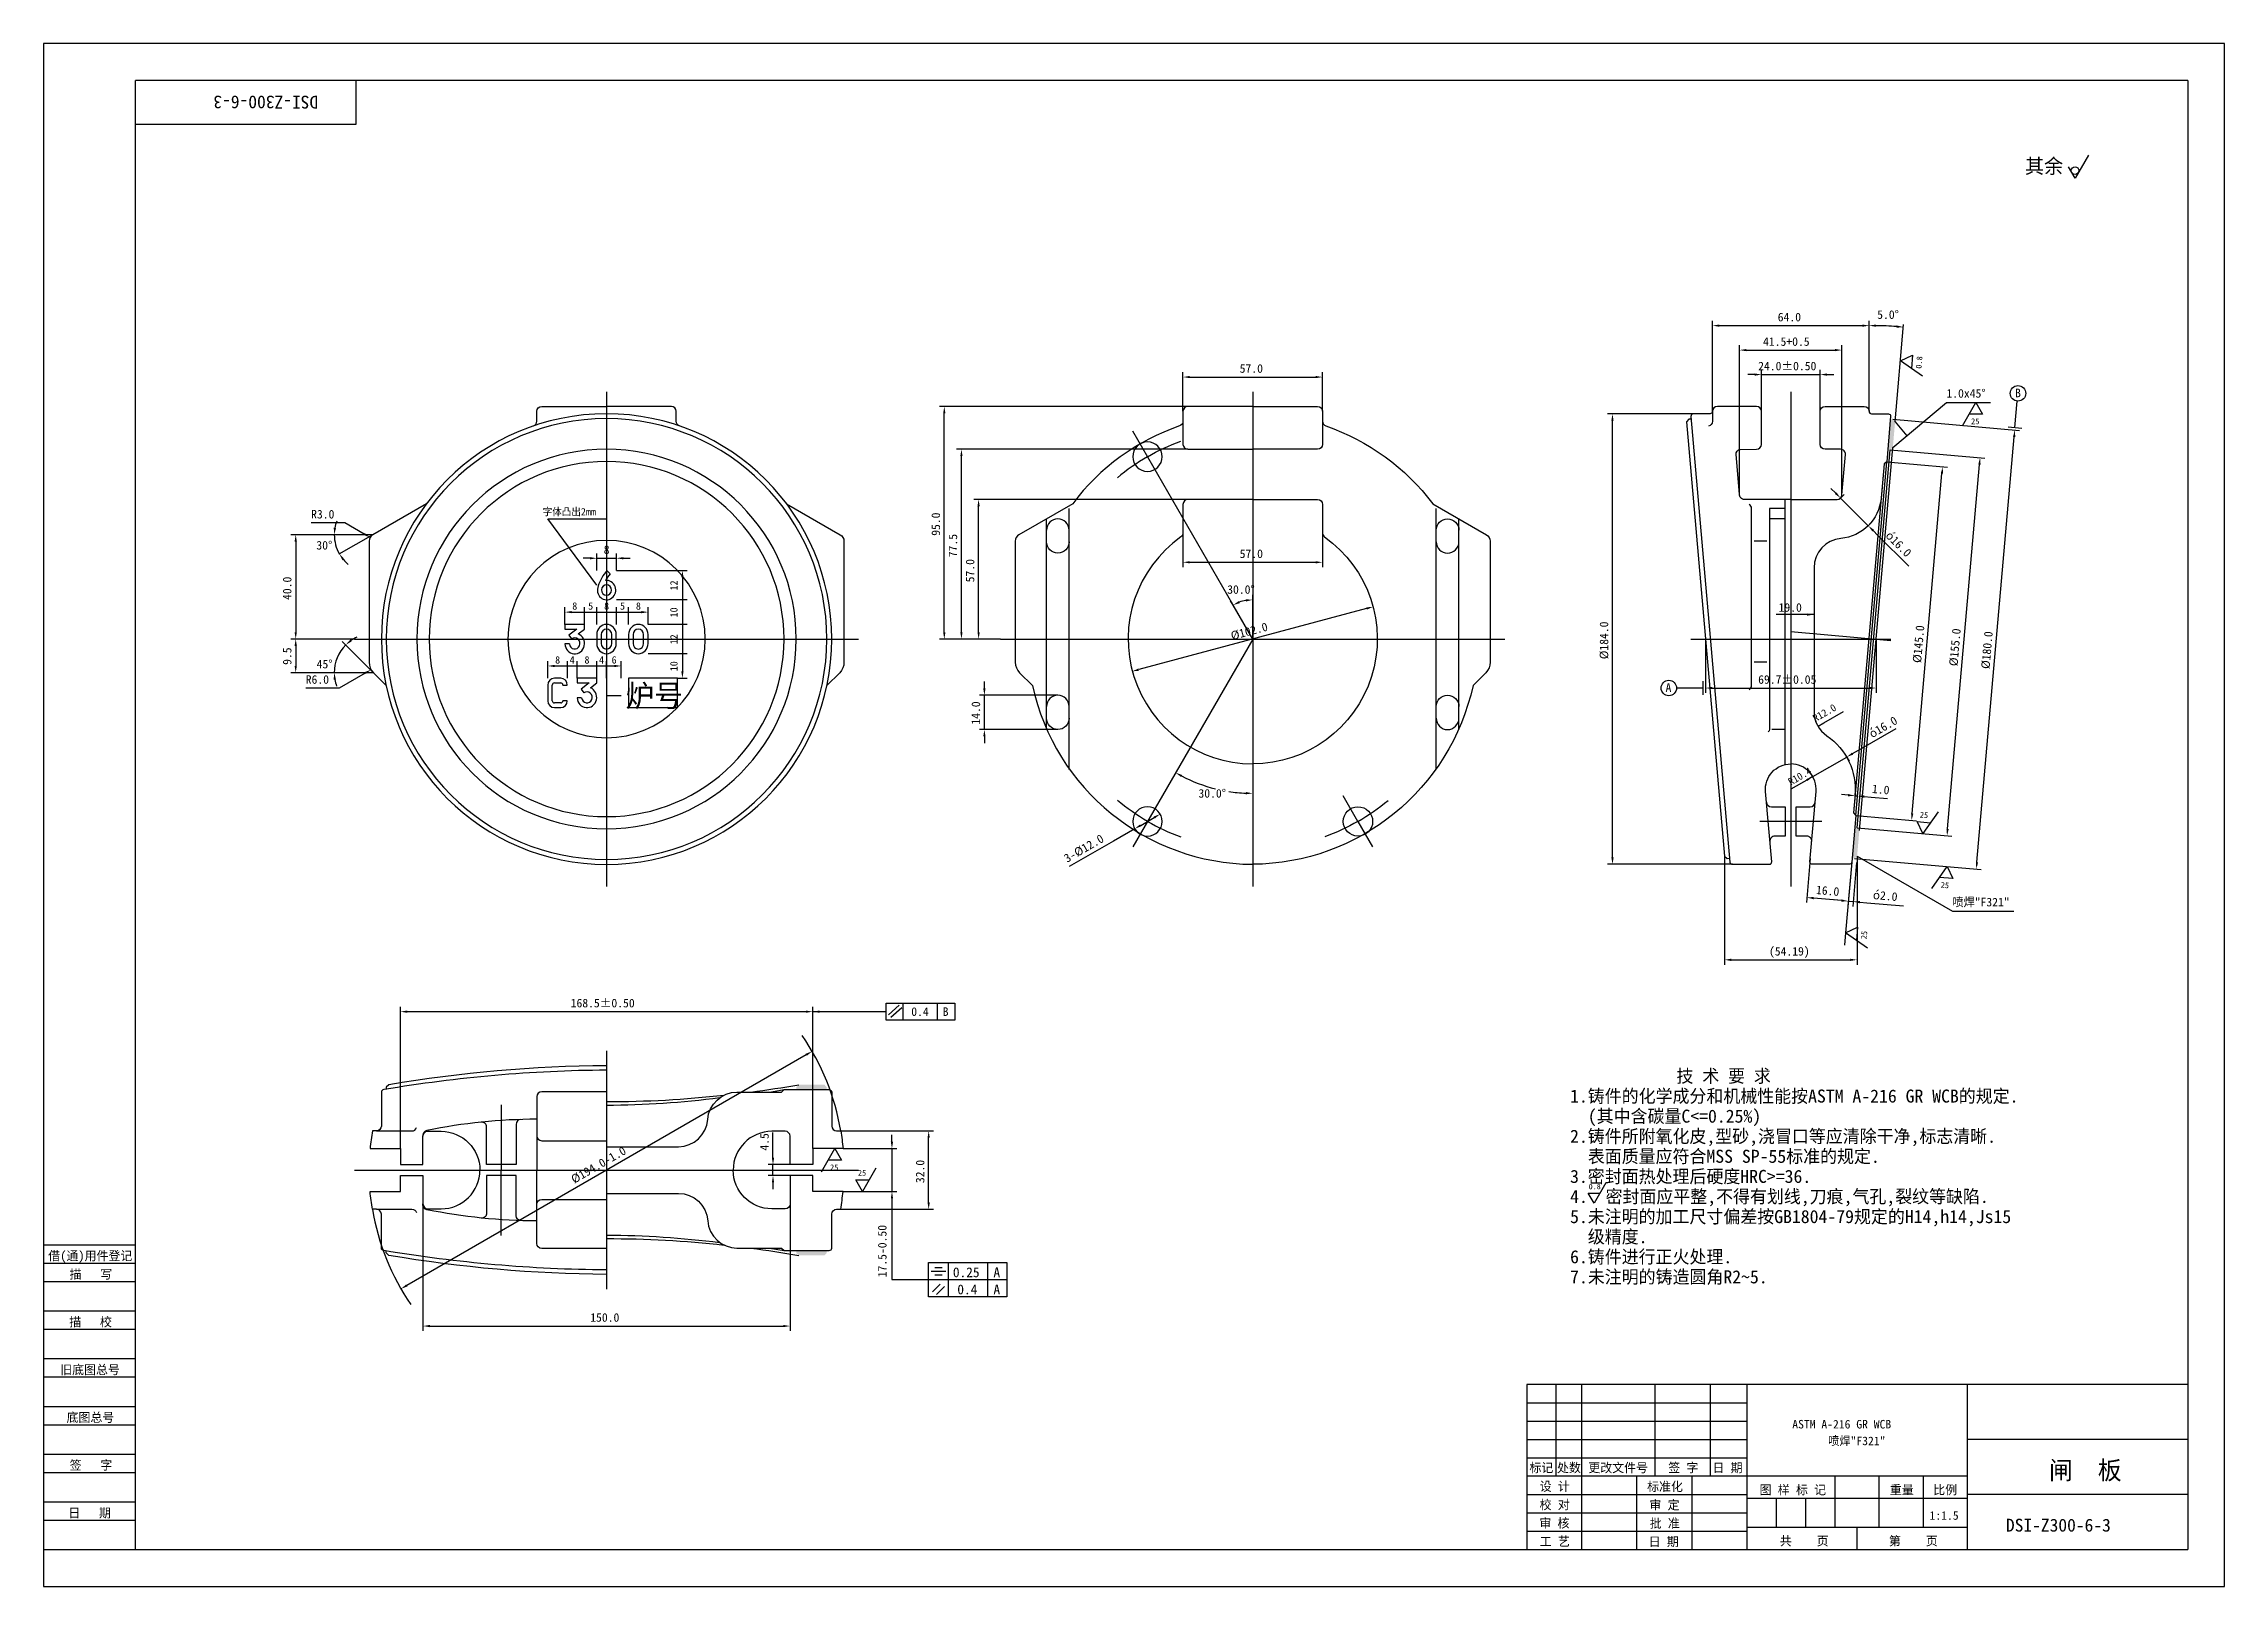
# Model space of a CAD drawing. Header units: metres. Extents: x 0 to 594, y 0 to 420.
import ezdxf

# ---------------------------------------------------------------- set-up
doc = ezdxf.new("R2010")
doc.units = ezdxf.units.M
for name, color, linetype in [('C', 6, 'Continuous'), ('D', 1, 'Continuous'), ('E', 2, 'Continuous'), ('FL', 5, 'Continuous'), ('HA', 5, 'Continuous'), ('T', 7, 'Continuous'), ('TL', 4, 'Continuous')]:
    doc.layers.add(name, color=color, linetype=linetype)

# ---------------------------------------------------------------- blocks, each defined once
blk = doc.blocks.new('MZ3')
blk.add_lwpolyline([(4.3, 8.4), (1.42, 6.3), (2.38, 5.03, -3.81), (1.61, 3.33), (0, 3.33, 1.85), (4.76, 6.76), (7, 8.4), (7, 10), (0, 10), (0, 8.4)], format="xyb", close=True)
blk = doc.blocks.new('MZ0')
at = {"linetype": 'CONTINUOUS'}
for points in [[(7, 6.5, 0.41), (3.5, 10, 0.41), (0, 6.5), (0, 3.5, 0.41), (3.5, 0, 0.41), (7, 3.5)], [(5.4, 6.5, 0.41), (3.5, 8.4, 0.41), (1.6, 6.5), (1.6, 3.5, 0.41), (3.5, 1.6, 0.41), (5.4, 3.5)]]:
    blk.add_lwpolyline(points, format="xyb", close=True, dxfattribs=at)
blk = doc.blocks.new('MZC')
blk.add_lwpolyline([(5.4, 7.64), (7, 7.64, 0.41), (4.64, 10), (2.36, 10, 0.41), (0, 7.64), (0, 2.36, 0.41), (2.36, 0), (4.64, 0, 0.41), (7, 2.36), (5.4, 2.36, -0.41), (4.64, 1.6), (2.36, 1.6, -0.41), (1.6, 2.36), (1.6, 7.64, -0.41), (2.36, 8.4), (4.64, 8.4, -0.41)], format="xyb", close=True)
blk = doc.blocks.new('MZ6')
for points in [[(3.64, 9.94, 0.1), (0.52, 4.73, 3.87), (3.11, 6.6, -0.05), (4.8, 8.86)], [(1.71, 3.39, 1), (5.29, 3.28, 1)]]:
    blk.add_lwpolyline(points, format="xyb", close=True)
blk = doc.blocks.new('PIC2')
for points in [[(3.77, 5.28), (-5.23, -2.72)], [(5.77, 3.28), (-3.23, -4.72)]]:
    blk.add_lwpolyline(points)
blk = doc.blocks.new('TUKUN2')
at = {"layer": 'FL'}
for p, q in [((594, 420), (0, 420)), ((0, 420), (0, 0)), ((594, 0), (594, 420)), ((0, 83), (25, 83)), ((0, 75), (25, 75)), ((0, 70), (25, 70)), ((0, 62), (25, 62)), ((0, 57), (25, 57)), ((412, 30), (412, 55)), ((419, 10), (419, 55)), ((439, 30), (439, 55)), ((454, 30), (454, 55)), ((0, 49), (25, 49)), ((404, 50), (464, 50)), ((0, 44), (25, 44)), ((404, 45), (464, 45)), ((0, 36), (25, 36)), ((404, 40), (464, 40)), ((0, 31), (25, 31)), ((404, 35), (464, 35)), ((449, 10), (449, 30)), ((404, 25), (464, 25)), ((0, 23), (25, 23)), ((0, 18), (25, 18)), ((404, 20), (464, 20)), ((404, 15), (464, 15)), ((0, 0), (594, 0))]:
    blk.add_line(p, q, dxfattribs=at)
at = {"layer": 'TL'}
for p, q in [((584, 410), (25, 410)), ((25, 10), (25, 410)), ((85, 410), (85, 398)), ((584, 410), (584, 10)), ((85, 398), (25, 398)), ((0, 93), (25, 93)), ((0, 88), (25, 88)), ((584, 55), (404, 55)), ((404, 55), (404, 10)), ((464, 10), (464, 55)), ((524, 10), (524, 55)), ((584, 40), (524, 40)), ((524, 30), (404, 30)), ((434, 10), (434, 30)), ((488, 16), (488, 30)), ((500, 16), (500, 30)), ((512, 16), (512, 30)), ((464, 24), (524, 24)), ((472, 16), (472, 24)), ((480, 16), (480, 24)), ((584, 25), (524, 25)), ((524, 16), (464, 16)), ((494, 10), (494, 16)), ((0, 10), (584, 10))]:
    blk.add_line(p, q, dxfattribs=at)
at = {"layer": 'T'}
for s, p in [('借(通)用件登记', (1.26, 88.76)), ('描   写', (7.09, 83.76)), ('描   校', (6.98, 70.76)), ('旧底图总号', (4.52, 57.76)), ('底图总号', (6.25, 44.76)), ('签   字', (7.1, 31.76)), ('标记', (404.71, 31.07)), ('处数', (412.22, 31.07)), ('更改文件号', (420.75, 31.07)), ('签 字', (442.53, 31.07)), ('日 期', (454.57, 31.07)), ('校 对', (407.48, 20.99)), ('设 计', (407.5, 25.99)), ('标准化', (436.77, 25.93)), ('审 定', (437.39, 20.93)), ('图 样 标 记', (467.4, 25.04)), ('重量', (502.88, 25.04)), ('比例', (514.7, 25.04)), ('日   期', (6.72, 18.76)), ('审 核', (407.41, 15.99)), ('批 准', (437.46, 15.93)), ('工 艺', (407.52, 10.99)), ('日 期', (437.18, 10.93)), ('共    页', (472.91, 11.13)), ('第    页', (502.62, 11.13))]:
    blk.add_text(s, height=2.5, dxfattribs=at).set_placement(p)

msp = doc.modelspace()

# ---------------------------------------------------------------- linework, layer by layer
at = {"layer": 'C'}
for p, q in [((153.33, 325.23), (153.33, 190.57)), ((329.33, 325.23), (329.33, 190.57)), ((475.9, 325.23), (475.9, 190.57)), ((329.33, 257.9), (296.67, 314.48)), ((84.67, 257.9), (222, 257.9)), ((260.67, 257.9), (398, 257.9)), ((448.67, 257.9), (503.13, 257.9)), ((475.9, 259.93), (503.12, 257.55)), ((358, 208.25), (354, 215.18)), ((358, 208.25), (362, 201.32)), ((484.31, 208.25), (467.49, 208.25)), ((153.33, 145.8), (153.33, 80.87)), ((84.67, 113.33), (222, 113.33))]:
    msp.add_line(p, q, dxfattribs=at)
for points in [[(300.67, 307.55, -0.04), (309.72, 311.78, -0.04)], [(300.67, 307.55, 0.04), (292.48, 301.82, 0.04)], [(300.67, 208.25, -0.04), (292.48, 213.98, -0.04)], [(358, 208.25, 0.04), (366.19, 213.98, 0.04)], [(300.67, 208.25, 0.04), (309.72, 204.02, 0.04)], [(358, 208.25, -0.04), (348.94, 204.02, -0.04)]]:
    msp.add_lwpolyline(points, format="xyb", dxfattribs=at)
for points in [[(124.67, 131.1), (124.67, 113.33)], [(124.67, 95.56), (124.67, 113.33)]]:
    msp.add_lwpolyline(points, dxfattribs=at)
at = {"layer": 'D'}
for p, q in [((553.33, 383.33), (551.51, 386.49)), ((556.98, 389.64), (553.33, 383.33)), ((454.57, 319.9), (454.57, 344.57)), ((497.23, 343.23), (497.23, 344.57)), ((497.23, 319.9), (497.23, 344.57)), ((456.43, 343.23), (495.37, 343.23)), ((497.23, 319.9), (497.23, 343.23)), ((504.3, 317.01), (506.63, 343.57)), ((461.96, 297.12), (461.96, 337.9)), ((463.83, 336.57), (487.97, 336.57)), ((489.84, 297.12), (489.84, 337.9)), ((505.76, 333.61), (509.06, 335.15)), ((511.73, 329.43), (505.76, 333.61)), ((509.06, 335.15), (508.74, 331.52)), ((310.33, 319.9), (310.33, 330.57)), ((312.2, 329.23), (346.47, 329.23)), ((348.33, 319.9), (348.33, 330.57)), ((466.03, 329.9), (464.17, 329.9)), ((467.9, 319.9), (467.9, 331.23)), ((467.9, 329.9), (483.9, 329.9)), ((483.9, 319.9), (483.9, 331.23)), ((485.77, 329.9), (487.63, 329.9)), ((311.67, 321.23), (244, 321.23)), ((503.69, 310.03), (518.29, 322.28)), ((518.29, 322.28), (530.29, 322.28)), ((522.65, 315.97), (526.29, 322.28)), ((526.29, 322.28), (528.11, 319.13)), ((245.33, 259.77), (245.33, 319.37)), ((449.31, 319.23), (426, 319.23)), ((427.33, 198.44), (427.33, 317.36)), ((503.7, 317.73), (538.23, 314.71)), ((504.3, 317.01), (507.49, 313.22)), ((528.11, 319.13), (524.47, 319.13)), ((311.67, 309.57), (248.67, 309.57)), ((502.97, 309.43), (528.78, 307.17)), ((526.61, 197.14), (536.74, 312.97)), ((250, 259.77), (250, 307.7)), ((502.02, 306.17), (518.57, 304.72)), ((508.98, 210.39), (517.08, 302.97)), ((518.61, 206.21), (527.29, 305.43)), ((488.13, 297.61), (486.81, 298.93)), ((489.45, 296.29), (490.4, 297.23)), ((311.67, 295.9), (253.33, 295.9)), ((254.67, 259.77), (254.67, 294.03)), ((489.45, 296.29), (497, 288.75)), ((89.67, 286.3), (67.33, 286.3)), ((80.14, 289.57), (72.86, 289.57)), ((89.67, 286.3), (79, 286.3)), ((82.01, 289.57), (80.14, 289.57)), ((89.67, 286.3), (80.43, 280.97)), ((87.32, 286.5), (82.01, 289.57)), ((150.67, 272.57), (137.33, 290.61)), ((137.33, 290.61), (153.33, 290.61)), ((310.33, 286.8), (310.33, 277.46)), ((348.33, 286.8), (348.33, 277.46)), ((497, 288.75), (497.94, 289.69)), ((498.32, 287.43), (499.64, 286.11)), ((499.64, 286.11), (508.01, 277.74)), ((68.67, 284.43), (68.67, 259.77)), ((148.8, 279.9), (146.93, 279.9)), ((150.67, 276.57), (150.67, 281.23)), ((150.67, 279.9), (156, 279.9)), ((156, 276.57), (156, 281.23)), ((157.87, 279.9), (159.73, 279.9)), ((156, 276.57), (175.33, 276.57)), ((174, 274.7), (174, 249.1)), ((312.2, 278.8), (346.47, 278.8)), ((175.33, 268.57), (156, 268.57)), ((324, 267.14), (323.32, 268.31)), ((329.33, 268.57), (329.33, 269.92)), ((329.33, 257.9), (329.33, 268.57)), ((142, 261.9), (142, 266.57)), ((143.87, 265.23), (162.8, 265.23)), ((147.33, 261.9), (147.33, 266.57)), ((150.67, 261.9), (150.67, 266.57)), ((156, 261.9), (156, 266.57)), ((159.33, 261.9), (159.33, 266.57)), ((164.67, 261.9), (164.67, 266.57)), ((175.33, 261.9), (164.67, 261.9)), ((360.37, 266.22), (298.29, 249.58)), ((329.33, 257.9), (324, 267.14)), ((482.23, 264.57), (471.9, 264.57)), ((84.67, 257.9), (67.33, 257.9)), ((84.67, 257.9), (67.33, 257.9)), ((68.67, 256.03), (68.67, 250.6)), ((82.3, 256.28), (81.34, 257.24)), ((89.84, 248.74), (82.3, 256.28)), ((260.67, 257.9), (244, 257.9)), ((260.67, 257.9), (248.67, 257.9)), ((260.67, 257.9), (253.33, 257.9)), ((329.33, 257.9), (296.67, 201.32)), ((329.33, 257.9), (329.33, 215.9)), ((452.67, 257.9), (452.67, 243.23)), ((499.13, 257.9), (499.13, 243.23)), ((137.33, 247.23), (137.33, 251.9)), ((139.2, 250.57), (155.47, 250.57)), ((142.67, 247.23), (142.67, 251.9)), ((145.33, 247.23), (145.33, 251.9)), ((150.67, 247.23), (150.67, 251.9)), ((153.33, 247.23), (153.33, 251.9)), ((157.33, 247.23), (157.33, 251.9)), ((175.33, 253.9), (164.67, 253.9)), ((89.84, 248.74), (67.33, 248.74)), ((78.68, 244.57), (71.39, 244.57)), ((79.17, 248.74), (77.82, 248.74)), ((80.54, 244.57), (78.68, 244.57)), ((89.84, 248.74), (79.17, 248.74)), ((87.59, 248.63), (80.54, 244.57)), ((172.67, 247.23), (175.33, 247.23)), ((256.25, 244.46), (256.25, 246.33)), ((454.53, 244.57), (497.27, 244.57)), ((276.25, 242.59), (254.92, 242.59)), ((256.25, 233.26), (256.25, 242.59)), ((276.25, 233.26), (254.92, 233.26)), ((494.35, 227.65), (504.6, 233.56)), ((256.25, 231.39), (256.25, 229.53)), ((481.88, 220.45), (491.12, 225.78)), ((491.12, 225.78), (491.79, 224.62)), ((492.74, 226.71), (494.35, 227.65)), ((481.88, 220.45), (481.22, 221.6)), ((329.33, 215.9), (329.33, 214.56)), ((480.27, 219.51), (478.65, 218.58)), ((491.53, 215.4), (489.67, 215.56)), ((493.39, 215.24), (493.51, 216.57)), ((493.39, 215.24), (494.06, 215.18)), ((494.06, 215.18), (494.17, 216.51)), ((495.92, 215.02), (497.78, 214.85)), ((497.78, 214.85), (502.26, 214.46)), ((298.82, 207.18), (302.51, 209.31)), ((493.59, 209.87), (510.14, 208.42)), ((511.9, 204.92), (510.36, 208.22)), ((510.36, 208.22), (513.99, 207.9)), ((516.08, 210.89), (511.9, 204.92)), ((291.43, 202.91), (279.35, 195.94)), ((297.2, 206.25), (291.43, 202.91)), ((493.97, 206.49), (519.78, 204.23)), ((460.04, 196.57), (426, 196.57)), ((457.84, 198.79), (457.84, 169.23)), ((481.19, 198.16), (480.15, 186.21)), ((492.48, 197.18), (491.44, 185.22)), ((492.48, 197.18), (491.44, 185.22)), ((493.81, 197.06), (492.76, 185.1)), ((493.24, 198.19), (527.77, 195.17)), ((493.96, 198.79), (493.96, 169.23)), ((493.96, 198.79), (519.94, 183.79)), ((514.3, 190.01), (518.48, 195.98)), ((520.02, 192.68), (516.39, 192.99)), ((518.48, 195.98), (520.02, 192.68)), ((489.69, 186.71), (482.12, 187.37)), ((489.69, 186.71), (487.83, 186.87)), ((491.55, 186.55), (492.88, 186.43)), ((494.74, 186.27), (496.6, 186.11)), ((496.6, 186.11), (506.62, 185.23)), ((490.8, 177.92), (494.1, 179.45)), ((494.1, 179.45), (493.78, 175.83)), ((519.94, 183.79), (536.61, 183.79)), ((496.77, 173.74), (490.8, 177.92)), ((459.7, 170.57), (492.1, 170.57)), ((97.17, 119.17), (97.17, 157.8)), ((99.03, 156.46), (207.63, 156.46)), ((209.5, 119.17), (209.5, 157.8)), ((209.5, 156.46), (211.83, 156.46)), ((211.83, 156.46), (229.5, 156.46)), ((229.5, 154.13), (229.5, 158.8)), ((229.5, 158.8), (248.17, 158.8)), ((234.17, 154.13), (234.17, 158.8)), ((243.5, 154.13), (243.5, 158.8)), ((248.17, 158.8), (248.17, 154.13)), ((248.17, 154.13), (229.5, 154.13)), ((207.72, 144.73), (98.95, 81.93)), ((198.67, 118.57), (198.67, 123.52)), ((211.86, 112.86), (215.5, 119.17)), ((215.5, 119.17), (217.32, 116.01)), ((217.11, 124), (242.4, 124)), ((217.74, 119.17), (232.4, 119.17)), ((231.07, 121.03), (231.07, 122.9)), ((231.07, 119.17), (231.07, 107.5)), ((241.07, 104.53), (241.07, 122.13)), ((203.33, 114.83), (197.33, 114.83)), ((198.67, 116.7), (198.67, 118.57)), ((198.67, 111.83), (198.67, 114.83)), ((217.32, 116.01), (213.68, 116.01)), ((226.71, 113.81), (223.07, 107.5)), ((203.33, 111.83), (197.33, 111.83)), ((198.67, 109.97), (198.67, 108.1)), ((217.74, 107.5), (232.4, 107.5)), ((223.07, 107.5), (221.25, 110.65)), ((221.25, 110.65), (224.89, 110.65)), ((422.32, 104.28), (420.7, 107.09)), ((420.7, 107.09), (423.94, 107.09)), ((425.56, 109.9), (422.32, 104.28)), ((103.33, 103.85), (103.33, 69.54)), ((203.33, 103.85), (203.33, 69.54)), ((217.11, 102.67), (242.4, 102.67)), ((231.07, 105.63), (231.07, 103.77)), ((231.07, 105.63), (231.07, 83.5)), ((231.07, 103.77), (231.07, 86.37)), ((231.07, 83.5), (241.07, 83.5)), ((241.07, 83.5), (245.35, 83.5)), ((105.2, 70.87), (201.47, 70.87))]:
    msp.add_line(p, q, dxfattribs=at)
for points in [[(536.96, 315.49), (537.59, 322.69)], [(535.1, 315.65), (538.82, 315.33)], [(452, 244.57), (444.77, 244.57)], [(452, 242.7), (452, 246.43)], [(483.31, 234.17), (484.92, 235.11), (490.23, 238.17)], [(481.88, 220.45), (480.27, 219.51), (475.9, 216.99)], [(492.48, 197.18), (490.8, 177.92), (490.51, 174.59)], [(241.07, 88.17), (262.4, 88.17), (262.4, 78.83), (241.07, 78.83), (241.07, 88.17)], [(241.07, 83.5), (262.4, 83.5)], [(241.74, 85.83), (245.74, 85.83)], [(242.74, 86.83), (244.74, 86.83)], [(242.74, 84.83), (244.74, 84.83)], [(246.4, 88.17), (246.4, 78.83)], [(257.07, 88.17), (257.07, 78.83)], [(242.07, 80.17), (244.19, 82.29)], [(243.22, 79.5), (245.35, 81.62)]]:
    msp.add_lwpolyline(points, dxfattribs=at)
for points in [[(217.11, 124, 0.11), (206.63, 149.96, 0.11)], [(89.55, 102.67, 0.11), (100.04, 76.71, 0.11)]]:
    msp.add_lwpolyline(points, format="xyb", dxfattribs=at)
for centre, radius in [((553.33, 385.44), 1.05), ((537.78, 324.79), 2.1), ((442.67, 244.57), 2.1)]:
    msp.add_circle(centre, radius, dxfattribs=at)
for centre, radius, start, end in [((497.23, 236.18), 107.05, 86, 89), ((89.67, 286.3), 10.5, 180, 210), ((89.67, 286.3), 10.5, 159.61, 169.8), ((89.67, 286.3), 10.5, 220.2, 230.39), ((329.33, 257.9), 10.69, 100.02, 109.98), ((89.84, 248.74), 10.69, 135, 180), ((89.84, 248.74), 10.69, 114.96, 124.98), ((89.84, 248.74), 10.69, 190.02, 200.04), ((329.33, 257.9), 42.01, 242.55, 256.09), ((329.33, 257.9), 42.01, 261.1, 267.45)]:
    msp.add_arc(centre, radius, start, end, dxfattribs=at)
for points in [[(456.43, 343.54), (456.43, 342.92), (454.57, 343.23)], [(495.37, 343.54), (495.37, 342.92), (497.23, 343.23)], [(499.1, 342.91), (499.1, 343.53), (497.23, 343.24)], [(504.73, 343.28), (504.68, 342.66), (506.56, 342.83)], [(463.83, 336.88), (463.83, 336.26), (461.96, 336.57)], [(487.97, 336.88), (487.97, 336.26), (489.84, 336.57)], [(312.2, 329.54), (312.2, 328.92), (310.33, 329.23)], [(346.47, 329.54), (346.47, 328.92), (348.33, 329.23)], [(466.03, 330.21), (466.03, 329.59), (467.9, 329.9)], [(485.77, 330.21), (485.77, 329.59), (483.9, 329.9)], [(245.02, 319.37), (245.64, 319.37), (245.33, 321.23)], [(427.02, 317.36), (427.64, 317.36), (427.33, 319.23)], [(249.69, 307.7), (250.31, 307.7), (250, 309.57)], [(536.43, 312.99), (537.05, 312.94), (536.91, 314.82)], [(516.77, 303), (517.39, 302.95), (517.24, 304.83)], [(526.98, 305.45), (527.6, 305.4), (527.45, 307.29)], [(488.35, 297.83), (487.91, 297.39), (489.45, 296.29)], [(254.36, 294.03), (254.98, 294.03), (254.67, 295.9)], [(68.36, 284.43), (68.98, 284.43), (68.67, 286.3)], [(79.64, 288.13), (79.02, 288.19), (79.16, 286.3)], [(87.47, 286.77), (87.16, 286.23), (88.93, 285.57)], [(498.54, 287.65), (498.1, 287.21), (497, 288.75)], [(81.39, 279.34), (81.9, 279.7), (80.57, 281.05)], [(148.8, 280.21), (148.8, 279.59), (150.67, 279.9)], [(157.87, 280.21), (157.87, 279.59), (156, 279.9)], [(173.69, 274.7), (174.31, 274.7), (174, 276.57)], [(312.2, 279.11), (312.2, 278.49), (310.33, 278.8)], [(346.47, 279.11), (346.47, 278.49), (348.33, 278.8)], [(325.81, 267.66), (325.55, 268.23), (323.99, 267.16)], [(327.45, 268.73), (327.5, 268.11), (329.33, 268.59)], [(143.87, 265.54), (143.87, 264.92), (142, 265.23)], [(162.8, 265.54), (162.8, 264.92), (164.67, 265.23)], [(360.45, 265.92), (360.29, 266.52), (362.17, 266.7)], [(480.31, 264.26), (482.23, 264.57), (480.31, 264.87)], [(68.36, 259.77), (68.98, 259.77), (68.67, 257.9)], [(68.36, 256.03), (68.98, 256.03), (68.67, 257.9)], [(83.91, 257.26), (83.51, 257.73), (82.28, 256.3)], [(245.02, 259.77), (245.64, 259.77), (245.33, 257.9)], [(249.69, 259.77), (250.31, 259.77), (250, 257.9)], [(254.36, 259.77), (254.98, 259.77), (254.67, 257.9)], [(68.36, 250.6), (68.98, 250.6), (68.67, 248.74)], [(87.43, 248.9), (87.74, 248.36), (89.2, 249.57)], [(139.2, 250.88), (139.2, 250.26), (137.33, 250.57)], [(155.47, 250.88), (155.47, 250.26), (157.33, 250.57)], [(298.38, 249.28), (298.21, 249.88), (296.49, 249.1)], [(79, 246.85), (79.62, 246.91), (79.15, 248.74)], [(173.69, 249.1), (174.31, 249.1), (174, 247.23)], [(255.94, 244.46), (256.56, 244.46), (256.25, 242.59)], [(454.53, 244.88), (454.53, 244.26), (452.67, 244.57)], [(497.27, 244.88), (497.27, 244.26), (499.13, 244.57)], [(255.94, 231.39), (256.56, 231.39), (256.25, 233.26)], [(492.58, 226.98), (492.89, 226.44), (491.12, 225.78)], [(309.82, 220.35), (310.12, 220.9), (308.33, 221.52)], [(480.11, 219.78), (480.42, 219.24), (481.88, 220.45)], [(327.47, 216.25), (327.46, 215.63), (329.33, 215.89)], [(491.56, 215.71), (491.51, 215.09), (493.39, 215.24)], [(495.94, 215.33), (495.89, 214.71), (494.06, 215.18)], [(302.67, 209.05), (302.36, 209.58), (304.13, 210.25)], [(508.67, 210.42), (509.29, 210.37), (508.81, 208.54)], [(298.97, 206.91), (298.66, 207.45), (297.2, 206.25)], [(518.3, 206.23), (518.92, 206.18), (518.45, 204.35)], [(427.02, 198.44), (427.64, 198.44), (427.33, 196.57)], [(526.3, 197.17), (526.92, 197.11), (526.45, 195.28)], [(482.15, 187.68), (482.09, 187.06), (480.26, 187.54)], [(489.72, 187.02), (489.67, 186.4), (491.55, 186.55)], [(489.72, 187.02), (489.67, 186.4), (491.55, 186.55)], [(494.77, 186.58), (494.71, 185.96), (492.88, 186.43)], [(459.7, 170.88), (459.7, 170.26), (457.84, 170.57)], [(492.1, 170.88), (492.1, 170.26), (493.96, 170.57)], [(99.03, 156.77), (99.03, 156.15), (97.17, 156.46)], [(207.63, 156.77), (207.63, 156.15), (209.5, 156.46)], [(211.37, 156.77), (211.37, 156.15), (209.5, 156.46)], [(207.88, 144.46), (207.56, 145), (209.34, 145.67)], [(230.76, 121.03), (231.38, 121.03), (231.07, 119.17)], [(240.76, 122.13), (241.38, 122.13), (241.07, 124)], [(198.36, 116.7), (198.98, 116.7), (198.67, 114.83)], [(198.36, 109.97), (198.98, 109.97), (198.67, 111.83)], [(230.76, 105.63), (231.38, 105.63), (231.07, 107.5)], [(230.76, 105.63), (231.38, 105.63), (231.07, 107.5)], [(240.76, 104.53), (241.38, 104.53), (241.07, 102.67)], [(99.1, 81.66), (98.79, 82.2), (97.33, 81)], [(105.2, 71.18), (105.2, 70.56), (103.33, 70.87)], [(201.47, 71.18), (201.47, 70.56), (203.33, 70.87)]]:
    msp.add_solid(points, dxfattribs=at)
at = {"layer": 'E'}
for p, q in [((172.67, 247.23), (159.33, 247.23)), ((159.33, 247.23), (159.33, 239.23)), ((172.67, 239.23), (172.67, 247.23)), ((159.33, 239.23), (172.67, 239.23))]:
    msp.add_line(p, q, dxfattribs=at)
at = {"layer": 'HA'}
msp.add_line((153.33, 119.67), (153.33, 107), dxfattribs=at)
msp.add_lwpolyline([(475.9, 295.9), (475.9, 223.9)], dxfattribs=at)
at = {"layer": 'TL'}
for points in [[(133.43, 315.92, 0.32), (134.33, 317.18), (134.33, 319.9, -0.41), (135.67, 321.23), (153.33, 321.23)], [(173.23, 315.92, -0.32), (172.33, 317.18), (172.33, 319.9, 0.41), (171, 321.23), (153.33, 321.23)], [(329.33, 321.23), (311.67, 321.23, 0.41), (310.33, 319.9), (310.33, 317.18, -0.32), (309.43, 315.92, 0.15), (280.3, 294.75), (265.67, 286.3, 0.27), (264.67, 284.57), (264.67, 251.57, 0.2), (265.84, 248.74), (269.32, 245.26, 0.35), (329.33, 196.57, 0.35)], [(329.33, 321.23), (347, 321.23, -0.41), (348.33, 319.9), (348.33, 317.18, 0.32), (349.23, 315.92, -0.15), (378.36, 294.75), (393, 286.3, -0.27), (394, 284.57), (394, 251.57, -0.2), (392.83, 248.74), (389.35, 245.26, -0.35), (329.33, 196.57, -0.35)], [(475.9, 295.9), (463.29, 295.9, -0.44), (461.96, 297.35), (461, 308.12, -0.39), (462.09, 309.55), (466.57, 309.57, 0.41), (467.9, 310.9), (467.9, 319.9, 0.41), (466.57, 321.23), (455.9, 321.23, 0.41), (454.57, 319.9), (454.57, 317.18, -0.36), (453.46, 315.86, -0.36)], [(475.9, 295.9), (488.51, 295.9, 0.39), (489.84, 297.12), (490.8, 308.12, 0.44), (489.47, 309.57), (485.23, 309.57, -0.41), (483.9, 310.9), (483.9, 319.9, -0.41), (485.23, 321.23), (495.9, 321.23, -0.41), (497.23, 319.9), (497.23, 319.9, 0.41), (497.9, 319.23), (502.49, 319.23, -0.39), (503.1, 318.57), (502.02, 306.17), (501.3, 305.56), (500.47, 296.19, -0.36), (489.54, 285.28, 0.39), (482.23, 277.31), (482.23, 238.17, 0.25), (485.75, 231.55, -0.27), (493.41, 215.46), (492.99, 210.59), (493.59, 209.87), (492.48, 197.18, -0.44), (491.7, 196.58), (481.72, 196.57, -0.39), (481.11, 197.23), (482.78, 216.39, 0.44), (475.9, 223.9, 0.44)], [(310.33, 317.18), (310.33, 310.9, 0.41), (311.67, 309.57), (329.33, 309.57)], [(348.33, 317.18), (348.33, 310.9, -0.41), (347, 309.57), (329.33, 309.57)], [(454.57, 319.9, -0.41), (453.9, 319.23), (449.31, 319.23, 0.41), (448.7, 318.51), (459.32, 197.18, 0.41), (460.04, 196.57), (470.08, 196.57, 0.41), (470.69, 197.29), (469.02, 216.39, -0.44), (475.9, 223.9, -0.44)], [(104.3, 294.75), (89.67, 286.3, 0.27), (88.67, 284.57), (88.67, 251.57, 0.2), (89.84, 248.74), (93.32, 245.26)], [(202.36, 294.75), (217, 286.3, -0.27), (218, 284.57), (218, 251.57, -0.2), (216.83, 248.74), (213.35, 245.26)], [(329.33, 295.9), (311.67, 295.9, 0.41), (310.33, 294.57), (310.33, 286.8, -0.24), (309.77, 285.71, 0.73), (329.33, 223.9, 0.73)], [(329.33, 295.9), (347, 295.9, -0.41), (348.33, 294.57), (348.33, 286.8, 0.24), (348.9, 285.71, -0.73), (329.33, 223.9, -0.73)], [(464.57, 244.11, 0.27), (465.23, 245.26), (465.23, 293.42, 0.27), (464.57, 294.57, 0.27)], [(470.07, 293.42), (470.07, 233.26, -0.27), (469.73, 232.68, -0.27)], [(279.33, 287.55, 1), (273.17, 287.55, 1)], [(379.33, 287.55, -1), (385.5, 287.55, -1)], [(279.33, 284.38, -1), (273.17, 284.38, -1)], [(379.33, 284.38, 1), (385.5, 284.38, 1)], [(279.33, 239.51, 1), (273.17, 239.51, 1)], [(379.33, 239.51, -1), (385.5, 239.51, -1)], [(279.33, 236.34, -1), (273.17, 236.34, -1)], [(379.33, 236.34, 1), (385.5, 236.34, 1)], [(469.27, 213.47, 0.39), (470.6, 212.25), (474.4, 212.25), (474.4, 204.25), (471.54, 204.25, 0.44), (470.21, 202.8, 0.44)], [(481.59, 202.8, 0.44), (480.26, 204.25), (477.4, 204.25), (477.4, 212.25), (481.2, 212.25, 0.39), (482.53, 213.47, 0.39)], [(153.33, 140.53, 0.04), (92.67, 135.23, 0.41), (92, 134.57), (92, 125.33, -0.41), (90.67, 124), (89.55, 124, 0.02), (88.93, 119.17), (97.17, 119.17), (97.17, 114.83), (103.33, 114.83), (103.33, 122.57, -0.41), (104.67, 123.9), (108.29, 123.9, -0.41), (118.85, 113.33, -0.41)], [(153.33, 141.74, 0.04), (94, 136.57), (93.33, 135.9), (93.33, 135.23)], [(153.33, 134.67), (135.67, 134.67, 0.41), (134.33, 133.33), (134.33, 113.33)], [(153.33, 119.67), (172.9, 119.67, 0.39), (180.88, 127.12, -0.39), (188.86, 134.57), (201, 134.57), (201.67, 135.23), (214, 135.23, -0.41), (214.67, 134.57), (214.67, 125.33, 0.41), (216, 124), (217.11, 124, -0.02), (217.74, 119.17), (209.5, 119.17), (209.5, 114.83), (203.33, 114.83), (203.33, 122.57, 0.41), (202, 123.9), (198.38, 123.9, 0.41), (187.81, 113.33, 0.41)], [(153.33, 132.01, 0.03), (185.37, 133.77, 0.03)], [(153.33, 131.03, 0.03), (184.19, 133.06, 0.03)], [(192.61, 134.57, 0.01), (205.67, 136.57, 0.01)], [(90.67, 124), (100.3, 124, 0.32), (101.56, 124.88, 0.32)], [(134.33, 127.17, 0.05), (104.4, 124.12, 0.36), (103.33, 122.82), (103.33, 122.57)], [(129.96, 127.1, 0.41), (128.67, 125.77), (128.67, 114.83), (120.67, 114.83), (120.67, 125.07, 0.44), (119.2, 126.39, 0.44)], [(134.33, 122.67, 0.41), (135.67, 121.33), (153.33, 121.33)], [(153.33, 86.14, -0.04), (92.67, 91.43, -0.41), (92, 92.1), (92, 101.33, 0.41), (90.67, 102.67), (89.55, 102.67, -0.02), (88.93, 107.5), (97.17, 107.5), (97.17, 111.83), (103.33, 111.83), (103.33, 104.1, 0.41), (104.67, 102.77), (108.29, 102.77, 0.41), (118.85, 113.33, 0.41)], [(153.33, 92), (135.67, 92, -0.41), (134.33, 93.33), (134.33, 113.33)], [(153.33, 107), (172.9, 107, -0.39), (180.88, 99.55, 0.39), (188.86, 92.1), (201, 92.1), (201.67, 91.43), (214, 91.43, 0.41), (214.67, 92.1), (214.67, 101.33, -0.41), (216, 102.67), (217.11, 102.67, 0.02), (217.74, 107.5), (209.5, 107.5), (209.5, 111.83), (203.33, 111.83), (203.33, 104.1, -0.41), (202, 102.77), (198.38, 102.77, -0.41), (187.81, 113.33, -0.41)], [(129.96, 99.56, -0.41), (128.67, 100.9), (128.67, 111.83), (120.67, 111.83), (120.67, 101.6, -0.44), (119.2, 100.27, -0.44)], [(90.67, 102.67), (100.3, 102.67, -0.32), (101.56, 101.79, -0.32)], [(134.33, 99.5, -0.05), (104.4, 102.54, -0.36), (103.33, 103.85), (103.33, 104.1)], [(134.33, 104, -0.41), (135.67, 105.33), (153.33, 105.33)], [(153.33, 95.64, -0.03), (184.19, 93.61, -0.03)], [(153.33, 84.93, -0.04), (94, 90.1), (93.33, 90.77), (93.33, 91.43)], [(153.33, 94.66, -0.03), (185.37, 92.9, -0.03)], [(192.61, 92.1, -0.01), (205.67, 90.1, -0.01)]]:
    msp.add_lwpolyline(points, format="xyb", dxfattribs=at)
for points in [[(214.67, 257.9, 1), (92, 257.9, 1)], [(213.33, 257.9, 1), (93.33, 257.9, 1)], [(205, 257.9, 1), (101.67, 257.9, 1)], [(304.67, 307.55, 1), (296.67, 307.55, 1)], [(201.67, 257.9, 1), (105, 257.9, 1)], [(180.2, 257.9, 1), (126.47, 257.9, 1)], [(304.67, 208.25, 1), (296.67, 208.25, 1)], [(354, 208.25, -1), (362, 208.25, -1)]]:
    msp.add_lwpolyline(points, format="xyb", close=True, dxfattribs=at)
for points in [[(448.77, 317.79), (448.1, 317.73), (447.5, 317.01), (457.84, 198.79), (458.56, 198.19), (459.22, 198.24)], [(493.97, 206.49), (502.97, 309.43)], [(494.57, 205.77), (503.69, 310.03)], [(501.3, 305.56), (492.99, 210.59)], [(493.59, 209.87), (502.02, 306.17)], [(279.33, 222.38), (279.33, 293.42)], [(379.33, 222.38), (379.33, 293.42)], [(474.4, 293.42), (470.07, 293.42)], [(474.4, 223.74), (474.4, 295.9)], [(273.17, 233.26), (273.17, 290.63)], [(385.5, 233.26), (385.5, 290.63)], [(474.4, 290.63), (470.07, 290.63)], [(469.4, 284.57), (465.9, 284.57)], [(469.4, 251.57), (465.9, 251.57)], [(153.33, 242.57), (157.33, 242.57)], [(474.4, 233.26), (470.73, 233.26)], [(197.7, 134.57), (201.67, 135.23)], [(197.7, 92.1), (201.67, 91.43)]]:
    msp.add_lwpolyline(points, dxfattribs=at)
for points in [[(503.7, 317.73), (502.97, 309.43), (503.03, 317.79), (502.31, 309.49)], [(504.3, 317.01), (503.69, 310.03), (503.7, 317.73), (502.97, 309.43)], [(493.97, 206.49), (493.24, 198.19), (493.3, 206.55), (492.58, 198.24)], [(494.57, 205.77), (493.96, 198.79), (493.97, 206.49), (493.24, 198.19)], [(205.67, 136.57), (212.67, 136.57), (205, 135.9), (213.33, 135.9)], [(205, 135.9), (213.33, 135.9), (205, 135.23), (213.33, 135.23)], [(205, 90.77), (213.33, 90.77), (205, 91.43), (213.33, 91.43)], [(205.67, 90.1), (212.67, 90.1), (205, 90.77), (213.33, 90.77)]]:
    msp.add_solid(points, dxfattribs=at)

# ---------------------------------------------------------------- block references
at = {"layer": 'D', "xscale": 0.33, "yscale": 0.33, "zscale": 0.33}
msp.add_blockref('PIC2', (231.83, 156.46), dxfattribs=at)
at = {"layer": 'T'}
msp.add_blockref('TUKUN2', (0, 0), dxfattribs=at)
at = {"layer": 'TL', "xscale": 0.76, "yscale": 0.8, "zscale": 0.76}
for name, p in [('MZ6', (150.67, 268.57)), ('MZ3', (142, 253.9)), ('MZ0', (150.67, 253.9)), ('MZ0', (159.33, 253.9)), ('MZC', (137.33, 239.23)), ('MZ3', (145.33, 239.23))]:
    msp.add_blockref(name, p, dxfattribs=at)

# ---------------------------------------------------------------- texts
at = {"layer": 'D'}
for s, height, rotation, p in [('DSI-Z300-6-3', 3.5, 180, (74.8, 405.81)), ('0.8', 1.59, 85, (511.48, 331.44)), ('95.0', 2.33, 90, (244.17, 286.01)), ('77.5', 2.33, 90, (248.83, 280.18)), ('%%24316.0', 2.33, 315, (501.53, 285.87)), ('57.0', 2.33, 90, (253.5, 273.34)), ('40.0', 2.33, 90, (67.5, 268.54)), ('12', 2, 90, (172.67, 271.14)), ('10', 2, 90, (172.67, 263.8)), ('%%c102.0', 2.33, 15, (323.72, 257.6)), ('%%C184.0', 2.33, 90, (426.17, 252.4)), ('%%C145.0', 2.33, 85, (511.39, 251.31)), ('9.5', 2.33, 90, (67.5, 250.87)), ('12', 2, 90, (172.67, 256.47)), ('%%C155.0', 2.33, 85, (521.31, 250.44)), ('%%C180.0', 2.33, 85, (530.03, 249.68)), ('10', 2, 90, (172.67, 249.14)), ('14.0', 2.33, 90, (255.08, 234.59)), ('R12.0', 2, 30, (482.61, 235.26)), ('%%24316.0', 2.33, 30, (498.05, 230.88)), ('R10.4', 2, 30, (475.9, 217.99)), ('1.0', 2.33, 355, (497.94, 216.01)), ('25', 1.59, 355, (510.99, 209.32)), ('3-%%C12.0', 2.33, 30, (278.77, 196.95)), ('16.0', 2.33, 355, (482.69, 188.5)), ('25', 1.59, 355, (516.68, 190.22)), ('%%2432.0', 2.33, 355, (498.2, 187.14)), ('25', 1.59, 85, (496.55, 176.12)), ('%%C194.0-1.0', 2.33, 30, (144.52, 109.59)), ('4.5', 2.33, 90, (197.5, 118.63)), ('32.0', 2.33, 90, (239.9, 109.78)), ('17.5-0.50', 2.33, 90, (229.59, 84.13))]:
    msp.add_text(s, height=height, rotation=rotation, dxfattribs=at).set_placement(p)
for s, height, p in [('其余', 4, (539.69, 384.67)), ('64.0', 2.33, (472.34, 344.4)), ('5.0%%d', 2.33, (499.43, 345.07)), ('41.5+0.5', 2.33, (468.34, 337.73)), ('57.0', 2.33, (325.78, 330.4)), ('24.0%%P0.50', 2.33, (467.01, 331.07)), ('1.0x45%%D', 2.33, (518.29, 323.62)), ('B', 2.33, (537, 323.73)), ('25', 1.59, (525.01, 316.39)), ('R3.0', 2.33, (72.86, 290.73)), ('字体凸出2mm', 2, (135.95, 291.56)), ('30%%d', 2.33, (74.29, 282.27)), ('8', 2.33, (152.56, 281.07)), ('57.0', 2.33, (325.78, 279.96)), ('8', 2, (144, 265.9)), ('5', 2, (148.33, 265.9)), ('8', 2, (152.67, 265.9)), ('5', 2, (157, 265.9)), ('8', 2, (161.33, 265.9)), ('30.0%%d', 2.33, (322.39, 270.23)), ('19.0', 2.33, (472.57, 265.34)), ('45%%d', 2.33, (74.37, 249.93)), ('8', 2, (139.33, 251.23)), ('4', 2, (143.29, 251.23)), ('8', 2, (147.33, 251.23)), ('4', 2, (151.29, 251.23)), ('6', 2, (154.71, 251.23)), ('R6.0', 2.33, (71.39, 245.73)), ('炉号', 6, (158.53, 239.47)), ('A', 2.33, (441.78, 243.51)), ('69.7%%P0.05', 2.33, (467.01, 245.73)), ('30.0%%d', 2.33, (314.56, 214.73)), ('喷焊%%034F321%%034', 2.33, (519.94, 185.13)), ('(54.19)', 2.33, (469.96, 171.73)), ('168.5%%p0.50', 2.33, (143.56, 157.63)), ('0.4', 2.33, (236.33, 155.3)), ('B', 2.33, (244.9, 155.3)), ('            技 术 要 求', 3.55, (415.78, 137.18)), ('1.铸件的化学成分和机械性能按ASTM A-216 GR WCB的规定.', 3.55, (415.78, 131.71)), ('2.铸件所附氧化皮,型砂,浇冒口等应清除干净,标志清晰.', 3.55, (415.78, 120.77)), ('  (其中含碳量C<=0.25%)', 3.55, (415.78, 126.24)), ('  表面质量应符合MSS SP-55标准的规定.', 3.55, (415.78, 115.31)), ('25', 1.59, (214.22, 113.28)), ('25', 1.59, (221.79, 111.8)), ('3.密封面热处理后硬度HRC>=36.', 3.55, (415.78, 109.84)), ('4.  密封面应平整,不得有划线,刀痕,气孔,裂纹等缺陷.', 3.55, (415.78, 104.37)), ('0.8', 1.41, (420.84, 108.12)), ('5.未注明的加工尺寸偏差按GB1804-79规定的H14,h14,Js15', 3.55, (415.78, 98.9)), ('  级精度.', 3.55, (415.78, 93.43)), ('6.铸件进行正火处理.', 3.55, (415.78, 87.96)), ('0.25', 2.67, (247.67, 84.17)), ('A', 2.67, (258.72, 84.17)), ('7.未注明的铸造圆角R2~5.', 3.55, (415.78, 82.49)), ('0.4', 2.67, (248.88, 79.5)), ('A', 2.67, (258.72, 79.5)), ('150.0', 2.33, (148.89, 72.04)), ('ASTM A-216 GR WCB', 2.33, (476.3, 42.98)), ('喷焊%%034F321%%034', 2.33, (486.12, 38.44)), ('闸  板', 5, (546.21, 29.1)), ('1:1.5', 2.33, (513.69, 18.13)), ('DSI-Z300-6-3', 3.5, (534.49, 14.91))]:
    msp.add_text(s, height=height, dxfattribs=at).set_placement(p)

doc.saveas('drawing.dxf')
